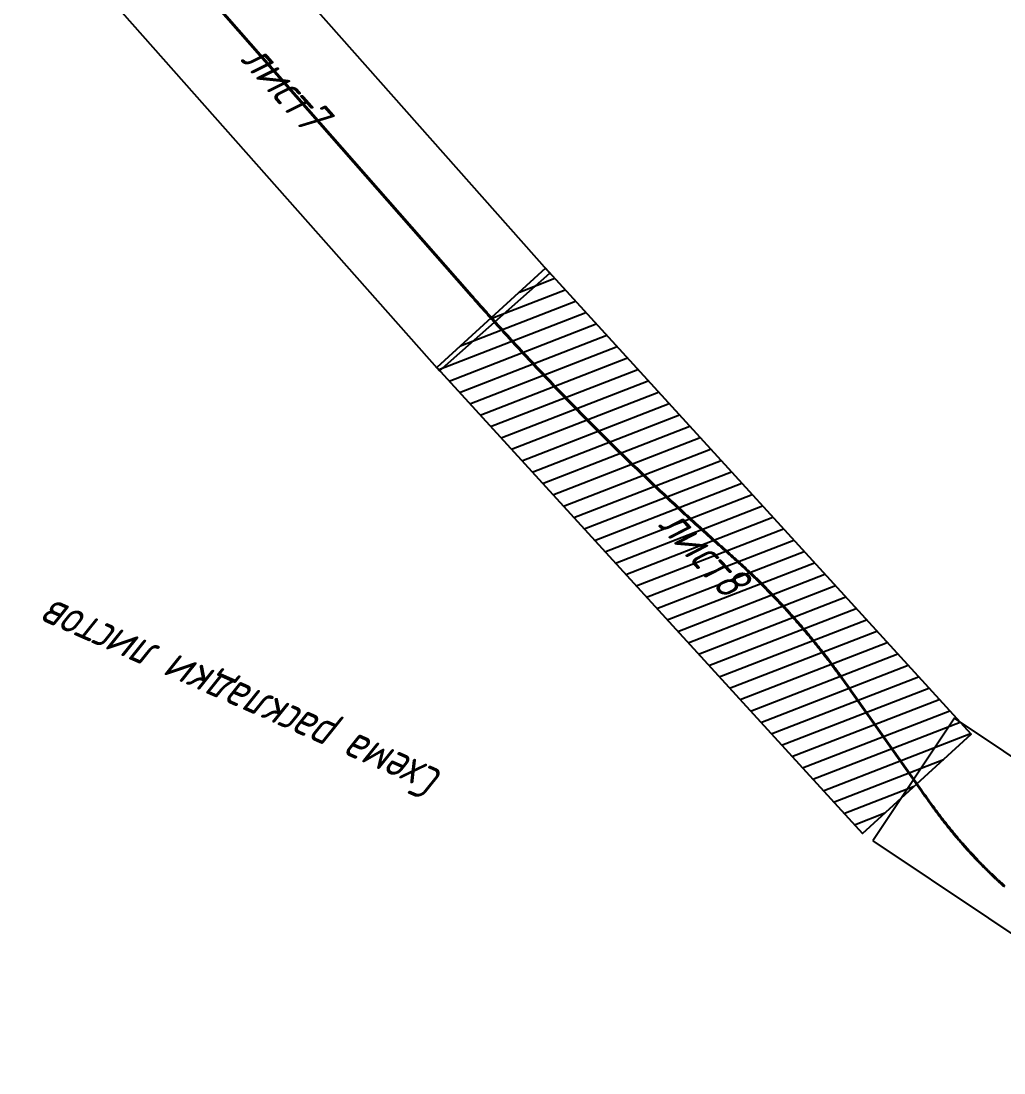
# Model space of a CAD drawing. Header units: metres. Extents: x 6220820 to 6240575, y 5208779 to 5219416.
# Drawn here: x 6231938.09 to 6231965.45, y 5218887.71 to 5218916.99 of the extents above; entities that cross this region are included whole.
import ezdxf
from ezdxf.enums import TextEntityAlignment as Align

# ---------------------------------------------------------------- set-up
doc = ezdxf.new("R2010")
doc.units = ezdxf.units.M
doc.layers.add('1 Этап ПК0+00-178+00.Ситуация.Ось трассы', color=7, linetype='Continuous')
doc.layers.add('1 Этап ПК0+00-178+00.Ситуация.Схема раскладки листов', color=7, linetype='Continuous')
doc.styles.get("Standard").update_dxf_attribs({"font": 'SPDS.shx', "oblique": 15, "height": 2})

# ---------------------------------------------------------------- blocks, each defined once
blk = doc.blocks.new('map7')
at = {"layer": '1 Этап ПК0+00-178+00.Ситуация.Ось трассы', "linetype": 'Continuous'}
h = blk.add_hatch(dxfattribs=at)
h.set_pattern_fill('USERDEFINED', color=256, scale=40, angle=45.00000125223908, style=0, pattern_type=0)
h.set_pattern_definition([(45.00000125223908, (0, 0), (-28.2842718656343, 28.28427062928949), [])])
h.paths.add_polyline_path([(-118.9052724614739, 2760.122965238057), (-1726.530895831, 3469.057979950789), (-1891.962515655827, 3093.914835055225), (-284.3368922863005, 2384.979820342493)])
at = {"layer": '1 Этап ПК0+00-178+00.Ситуация.Ось трассы', "linetype": 'Continuous', "flags": 128}
for points in [[(-1760.907224885188, 3475.673140862025), (-2906.357828331719, 3676.94885987447), (-2977.314874587182, 3273.135663474575), (-1831.86427114065, 3071.85994446213)], [(-118.9052724614739, 2760.122965238057), (-1726.530895831, 3469.057979950789), (-1891.962515655827, 3093.914835055225), (-284.3368922863005, 2384.979820342493)], [(1467.047417716123, 2032.108058187179), (-129.8017419067074, 2764.993971144891), (-300.8223590453883, 2392.365538905073), (1296.026800577443, 1659.479625947361)]]:
    blk.add_lwpolyline(points, close=True, dxfattribs=at)
at = {"layer": '1 Этап ПК0+00-178+00.Ситуация.Ось трассы', "color": 1, "linetype": 'Continuous', "lineweight": 40, "true_color": 0xff0000, "flags": 128}
blk.add_lwpolyline([(939.3723783479631, 2042.672513883341), (-118.5412166723613, 2534.561115714778), (-125.7591279943022, 2537.912443603526), (-132.9802332566342, 2541.256883553706), (-140.2046618252106, 2544.594138662136), (-147.4324065492175, 2547.924205628144), (-154.6634602792253, 2551.247081153371), (-161.8978158575001, 2554.562761952198), (-169.1354661263076, 2557.87124474364), (-176.3764039244537, 2561.172526252501), (-183.6206220858998, 2564.466603214009), (-190.8681134425312, 2567.753472366866), (-198.1188708227732, 2571.033130460197), (-205.3728870515909, 2574.305574246603), (-212.630154952565, 2577.570800489106), (-219.8906673430482, 2580.828805957678), (-227.1544170383171, 2584.079587425764), (-234.42139685088, 2587.323141679552), (-241.6915995897849, 2590.559465508699), (-248.9650180620041, 2593.788555708659), (-256.2416450696653, 2597.010409086461), (-263.5214734128202, 2600.225022453771), (-270.8044958859841, 2603.432392629201), (-278.0907052850566, 2606.632516438315), (-285.3800943983247, 2609.825390715939), (-292.6726560126915, 2613.011012301532), (-299.9683829136758, 2616.189378041503), (-307.2672678812603, 2619.360484795001), (-314.5693036912754, 2622.524329420013), (-321.8744831202435, 2625.680908788428), (-329.1827989391509, 2628.830219775609), (-336.4942439155233, 2631.972259265022), (-343.8088108148109, 2635.107024147086), (-351.1264923990032, 2638.234511321482), (-358.4472814266296, 2641.354717692527), (-365.7711706555277, 2644.467640172642), (-373.0981528373067, 2647.573275682355), (-380.4282207201154, 2650.671621146828), (-387.7613670521029, 2653.762673501646), (-395.0975845772657, 2656.846429688183), (-402.4368660368326, 2659.922886653606), (-409.7792041664958, 2662.992041355504), (-417.1245917019476, 2666.053890756097), (-424.4730213754202, 2669.108431823399), (-431.8244859129172, 2672.155661538161), (-439.1789780432107, 2675.195576884608), (-446.536490486076, 2678.228174853916), (-453.8970159640568, 2681.253452444209), (-461.2605471900083, 2684.271406662874), (-468.6270768802455, 2687.28203452425), (-475.9965977448554, 2690.285333048465), (-483.369102491157, 2693.281299263753), (-490.7445838237007, 2696.26993020414), (-498.1230344449613, 2699.251222916392), (-505.5044470532608, 2702.225174446115), (-512.8888143441536, 2705.191781852814), (-520.2761290111177, 2708.151042199468), (-527.6663837441711, 2711.102952559479), (-535.0595712312553, 2714.047510010881), (-542.4556841554679, 2716.984711639817), (-549.8547151985226, 2719.914554540534), (-557.2566570379803, 2722.837035814232), (-564.6615023514024, 2725.752152565579), (-572.0692438101217, 2728.659901915463), (-579.4798740840871, 2731.560280982452), (-586.8933858404793, 2734.453286899014), (-594.3097717437106, 2737.338916801089), (-601.7290244554256, 2740.217167832726), (-609.1511366324244, 2743.088037147238), (-616.5761009315071, 2745.951521903729), (-624.0039100060136, 2748.807619267094), (-631.4345565051317, 2751.656326413807), (-638.8680330759729, 2754.497640522662), (-646.3043323635728, 2757.331558781715), (-653.7434470088147, 2760.158078389447), (-661.1853696511977, 2762.977196547813), (-668.6300929253769, 2765.788910465715), (-676.0776094666991, 2768.593217362481), (-683.5279119035911, 2771.39011446207), (-690.9809928651715, 2774.179598997707), (-698.4368449757147, 2776.961668209563), (-705.8954608581112, 2779.736319343604), (-713.3568331310988, 2782.503549655057), (-720.8209544127237, 2785.2633564061), (-728.2878173154959, 2788.015736863544), (-735.7574144512329, 2790.760688305779), (-743.2297384282922, 2793.498208016988), (-750.7047818550317, 2796.228293285985), (-758.1825373308121, 2798.950941414325), (-765.662997459147, 2801.666149705877), (-773.1461548366293, 2804.373915473777), (-780.6320020598519, 2807.074236040426), (-788.1205317184873, 2809.767108731698), (-795.6117364056684, 2812.45253088389), (-803.1056087069154, 2815.13049984025), (-810.6021412070569, 2817.801012949816), (-818.1013264881527, 2820.464067569731), (-825.6031571301871, 2823.119661066405), (-833.107625708992, 2825.767790810879), (-840.6147247990151, 2828.408454183461), (-848.1244469712439, 2831.041648570249), (-855.6367847966661, 2833.667371367763), (-863.1517308393488, 2836.285619974839), (-870.6692776633595, 2838.896391801898), (-878.1894178320731, 2841.499684266304), (-885.7121439012526, 2844.09549479006), (-893.2374484280447, 2846.683820806744), (-900.7653239668282, 2849.264659754571), (-908.2957630671375, 2851.838009078704), (-915.8287582791992, 2854.403866233568), (-923.3643021463192, 2856.962228680542), (-930.9023872152642, 2859.51309388679), (-938.4430060238037, 2862.056459329904), (-945.9861511117838, 2864.592322492106), (-953.5318150148981, 2867.120680863725), (-961.0799902660724, 2869.641531943198), (-968.63066939754, 2872.154873235909), (-976.1838449359984, 2874.660702256509), (-983.7395094088367, 2877.159016524281), (-991.2976553386, 2879.649813564298), (-998.8582752457571, 2882.133090917847), (-1006.421361650777, 2884.608846121583), (-1013.986907067901, 2887.077076728374), (-1021.55490401206, 2889.53778029688), (-1029.125344994036, 2891.99095439155), (-1036.698222522533, 2894.436596583782), (-1044.273529104179, 2896.874704453084), (-1052.206995478449, 2899.424192307646), (-1060.139267156106, 2901.97739468313), (-1068.070207965117, 2904.534728101468), (-1074.017112960279, 2906.457439066768), (-1079.961635272201, 2908.387504807584), (-1085.903891706965, 2910.324535458694), (-1091.843874104768, 2912.268528359869), (-1096.593637724502, 2913.830495869875), (-1101.341046550762, 2915.399605175046), (-1106.085997848644, 2916.976130386537), (-1110.828480036918, 2918.560067658194), (-1115.568481533659, 2920.151413119541), (-1119.516237449081, 2921.484203208991), (-1123.461552034627, 2922.824202885981), (-1127.404417358864, 2924.17139231288), (-1131.34482031808, 2925.525767012353), (-1135.282747820329, 2926.887322483901), (-1139.218186778506, 2928.256054203863), (-1142.987484138484, 2929.576110923141), (-1146.754116527977, 2930.903752915021), (-1150.518090263892, 2932.238913776887), (-1154.279390338034, 2933.581588184808), (-1158.038001751895, 2934.931770784744), (-1161.793909517346, 2936.2894561937), (-1165.547098659408, 2937.654638996254), (-1169.297554209332, 2939.027313749189), (-1173.045261213591, 2940.407474979175), (-1176.790204728347, 2941.795117182774), (-1180.532369819453, 2943.190234827592), (-1184.271741566599, 2944.592822347649), (-1188.008305057091, 2946.002874153804), (-1191.74204539138, 2947.420384621012), (-1195.472947682377, 2948.845348097594), (-1199.200997051989, 2950.277758901756), (-1202.926178634577, 2951.717611321596), (-1206.648477576269, 2953.164899615098), (-1210.367879033573, 2954.619618011294), (-1214.084368175453, 2956.081760709103), (-1217.797930183332, 2957.551321879651), (-1221.508550246242, 2959.028295660477), (-1225.216213571902, 2960.512676165958), (-1228.920905373568, 2962.00445747341), (-1232.622610878334, 2963.503633635829), (-1236.321315327138, 2965.010198674941), (-1240.017003969219, 2966.52414658236), (-1243.709662069737, 2968.045471323064), (-1247.399274903536, 2969.574166829604), (-1251.085827757921, 2971.110227006733), (-1254.769305931958, 2972.653645729096), (-1258.449694739247, 2974.204416842383), (-1262.126979502386, 2975.762534162172), (-1265.801145558504, 2977.327991475089), (-1269.472178257186, 2978.900782541122), (-1273.140062961169, 2980.480901086673), (-1276.804785042182, 2982.068340812668), (-1280.466329888567, 2983.663095386443), (-1284.124682899044, 2985.265158449857), (-1287.779829486175, 2986.874523615817), (-1291.431755075669, 2988.491184467116), (-1295.08044510431, 2990.115134555279), (-1298.725885022721, 2991.746367405195), (-1302.368060294674, 2993.384876513955), (-1306.006956397782, 2995.030655347383), (-1309.642558820731, 2996.683697341191), (-1313.274853066738, 2998.34399590561), (-1316.903824652171, 3000.011544419605), (-1320.529459105854, 3001.686336233186), (-1324.151741971142, 3003.368364669725), (-1327.770658803158, 3005.057623020167), (-1331.386195172938, 3006.754104548821), (-1334.998336661209, 3008.457802491042), (-1338.607068865998, 3010.168710054389), (-1342.212377395713, 3011.886820415152), (-1345.814247876756, 3013.612126722986), (-1349.41266594383, 3015.344622098589), (-1353.007617249635, 3017.084299632551), (-1356.599087458633, 3018.831152388823), (-1360.187062249819, 3020.585173401244), (-1363.77152731603, 3022.346355674702), (-1367.352468363943, 3024.114692188605), (-1370.929871114076, 3025.890175889933), (-1374.503721302863, 3027.672799697871), (-1378.074004677119, 3029.462556507282), (-1381.640707003037, 3031.259439179447), (-1385.203814055805, 3033.063440549006), (-1388.763311628605, 3034.874553423964), (-1392.319185527074, 3036.692770579897), (-1395.871421572769, 3038.51808476922), (-1399.420005601084, 3040.350488711919), (-1402.964923461257, 3042.189975101344), (-1406.506161017749, 3044.036536603049), (-1410.043704150246, 3045.890165854793), (-1413.577538752966, 3047.750855461908), (-1417.10765073397, 3049.61859800772), (-1420.634026016541, 3051.49338604313), (-1424.156650539882, 3053.375212093556), (-1427.675510257035, 3055.264068653151), (-1431.190591135573, 3057.159948192903), (-1434.701879160373, 3059.062843150214), (-1438.209360329459, 3060.972745938165), (-1441.713020657464, 3062.889648942044), (-1445.212846171479, 3064.813544515866), (-1448.708822917278, 3066.74442498933), (-1452.200936954478, 3068.682282664334), (-1455.689174357917, 3070.627109811512), (-1459.17352121697, 3072.578898677174), (-1462.653963639695, 3074.537641476361), (-1466.130487746607, 3076.503330400952), (-1469.753029547752, 3078.562043078707), (-1473.371844482921, 3080.627299667489), (-1476.986888616789, 3082.699149619506), (-1480.598149935601, 3084.777586049667), (-1484.205616440134, 3086.862602052035), (-1487.809276143625, 3088.954190696352), (-1492.129405016066, 3091.471427518963), (-1496.445603619837, 3093.995397444934), (-1500.757853253345, 3096.526108348402), (-1505.066143387943, 3099.063554048417), (-1509.370463507446, 3101.607728351295), (-1514.746660242884, 3104.795047897544), (-1520.118968819387, 3107.98891700071), (-1525.487530891991, 3111.189079582902), (-1530.852339089124, 3114.39553125017), (-1538.001586664586, 3118.677201714232), (-1545.148812368751, 3122.962246133328), (-1552.293805309016, 3127.251012485387), (-1820.640009694695, 3288.325100015416), (-1827.784813357426, 3292.614181776434), (-1834.9329955177, 3296.897630817515), (-1842.084362789363, 3301.17576008543), (-1846.377933773581, 3303.738034014404), (-1850.67485346317, 3306.294688001103), (-1854.975193387718, 3308.845584894983), (-1859.278945835864, 3311.390720116792), (-1863.586103084478, 3313.930089104652), (-1867.178904445857, 3316.040275230243), (-1870.775501621506, 3318.143984791302), (-1874.376005722739, 3320.241000617358), (-1877.980404291513, 3322.33131545272), (-1881.588684858023, 3324.414922064856), (-1885.200834935851, 3326.4918132444), (-1888.300584682743, 3328.265692514599), (-1891.404300954098, 3330.032622531282), (-1894.511953532141, 3331.79262021359), (-1897.62352693117, 3333.545676792151), (-1900.739005646797, 3335.291783532339), (-1903.858374158719, 3337.030931734272), (-1906.981616924488, 3338.763112733969), (-1909.907524499401, 3340.37561479243), (-1912.837275057104, 3341.981123980991), (-1915.770848500856, 3343.579637333677), (-1918.708228123511, 3345.171145746418), (-1921.649397201312, 3346.755640159152), (-1924.594338984206, 3348.333111547722), (-1927.543036702074, 3349.903550927343), (-1930.495473565414, 3351.4669493584), (-1933.451632760508, 3353.023297937179), (-1936.411497454257, 3354.572587800501), (-1939.375050791421, 3356.114810125723), (-1942.342275895995, 3357.649956133049), (-1945.313155871906, 3359.178017077432), (-1948.287673802323, 3360.698984258987), (-1951.265812747572, 3362.21284901721), (-1954.247555749992, 3363.71960273097), (-1957.232885828388, 3365.219236820831), (-1960.22178598496, 3366.711742745574), (-1963.214239199759, 3368.197112007989), (-1966.210228430002, 3369.675336149086), (-1969.209736618372, 3371.146406750408), (-1972.212746682639, 3372.610315436349), (-1975.219241521195, 3374.067053869521), (-1978.229204017208, 3375.516613755389), (-1981.242617026856, 3376.95898683995), (-1984.25946339317, 3378.394164908578), (-1987.279725935649, 3379.8221397895), (-1990.30338745511, 3381.242903351475), (-1993.330430734375, 3382.656447502639), (-1996.360838536197, 3384.062764195138), (-1999.394593603952, 3385.461845419336), (-2002.431678661642, 3386.853683210763), (-2005.472076415271, 3388.238269640853), (-2008.515769551469, 3389.615596826205), (-2011.56274073749, 3390.985656925113), (-2014.612972623975, 3392.348442134087), (-2017.666447840117, 3393.70394469249), (-2020.723148999188, 3395.052156883692), (-2023.783058693701, 3396.393071028125), (-2026.846159500251, 3397.726679491387), (-2029.912433975366, 3399.052974678452), (-2032.981864659655, 3400.371949038305), (-2036.054434073659, 3401.683595058148), (-2039.130124719926, 3402.98790527035), (-2042.208919085778, 3404.284872246656), (-2045.290799637777, 3405.574488602821), (-2048.37574882726, 3406.856746992818), (-2051.463749087573, 3408.131640119262), (-2054.554782833373, 3409.399160717195), (-2057.648832462019, 3410.659301571459), (-2060.745880357028, 3411.912055506272), (-2063.845908881157, 3413.157415388703), (-2066.948900381245, 3414.395374125198), (-2070.054837188216, 3415.625924666212), (-2073.163701614305, 3416.849060006208), (-2076.275475958604, 3418.064773180184), (-2079.390142498748, 3419.273057263673), (-2082.507683499915, 3420.473905376217), (-2085.6280812086, 3421.667310681367), (-2088.751317856765, 3422.85326638205), (-2091.87737565907, 3424.031765725202), (-2095.006236813567, 3425.202801999452), (-2098.137883504467, 3426.366368538597), (-2101.272297897295, 3427.522458713493), (-2104.409462145813, 3428.671065942478), (-2107.549358383022, 3429.812183685586), (-2110.691968730157, 3430.945805443384), (-2113.837275291152, 3432.071924761606), (-2116.985260156102, 3433.190535227679), (-2120.135905398492, 3434.301630470722), (-2123.289193077966, 3435.405204165022), (-2126.445105236868, 3436.5012500254), (-2129.603623905775, 3437.589761809529), (-2132.764731096584, 3438.670733321405), (-2135.928408810114, 3439.744158403245), (-2139.094639031269, 3440.81003094359), (-2142.263403729038, 3441.868344873831), (-2145.434684859952, 3442.919094164737), (-2148.608464363932, 3443.962272835718)], dxfattribs=at)
at = {"layer": '1 Этап ПК0+00-178+00.Ситуация.Ось трассы', "linetype": 'Continuous', "oblique": 15.00000041741303}
blk.add_text('Схема раскладки листов', height=96, dxfattribs=at).set_placement((0, 3780.934182440862), align=Align.CENTER)
for s, rotation, p in [('лист8', 156.2033527330651, (-1005.43389405865, 2927.018900146641)), ('лист7', 155.3468879922805, (583.1125293353674, 2212.236798546126))]:
    blk.add_text(s, height=96, rotation=rotation, dxfattribs=at).set_placement(p, align=Align.MIDDLE_CENTER)

msp = doc.modelspace()

# ---------------------------------------------------------------- block references
at = {"layer": '1 Этап ПК0+00-178+00.Ситуация.Схема раскладки листов', "linetype": 'Continuous', "xscale": 0.009999999776482582, "yscale": 0.009999999776482582, "zscale": 0.009999999776482582, "rotation": 156.2033527330651}
msp.add_blockref('map7', (6231959.711036489, 5218933.08121493), dxfattribs=at)

doc.saveas('drawing.dxf')
